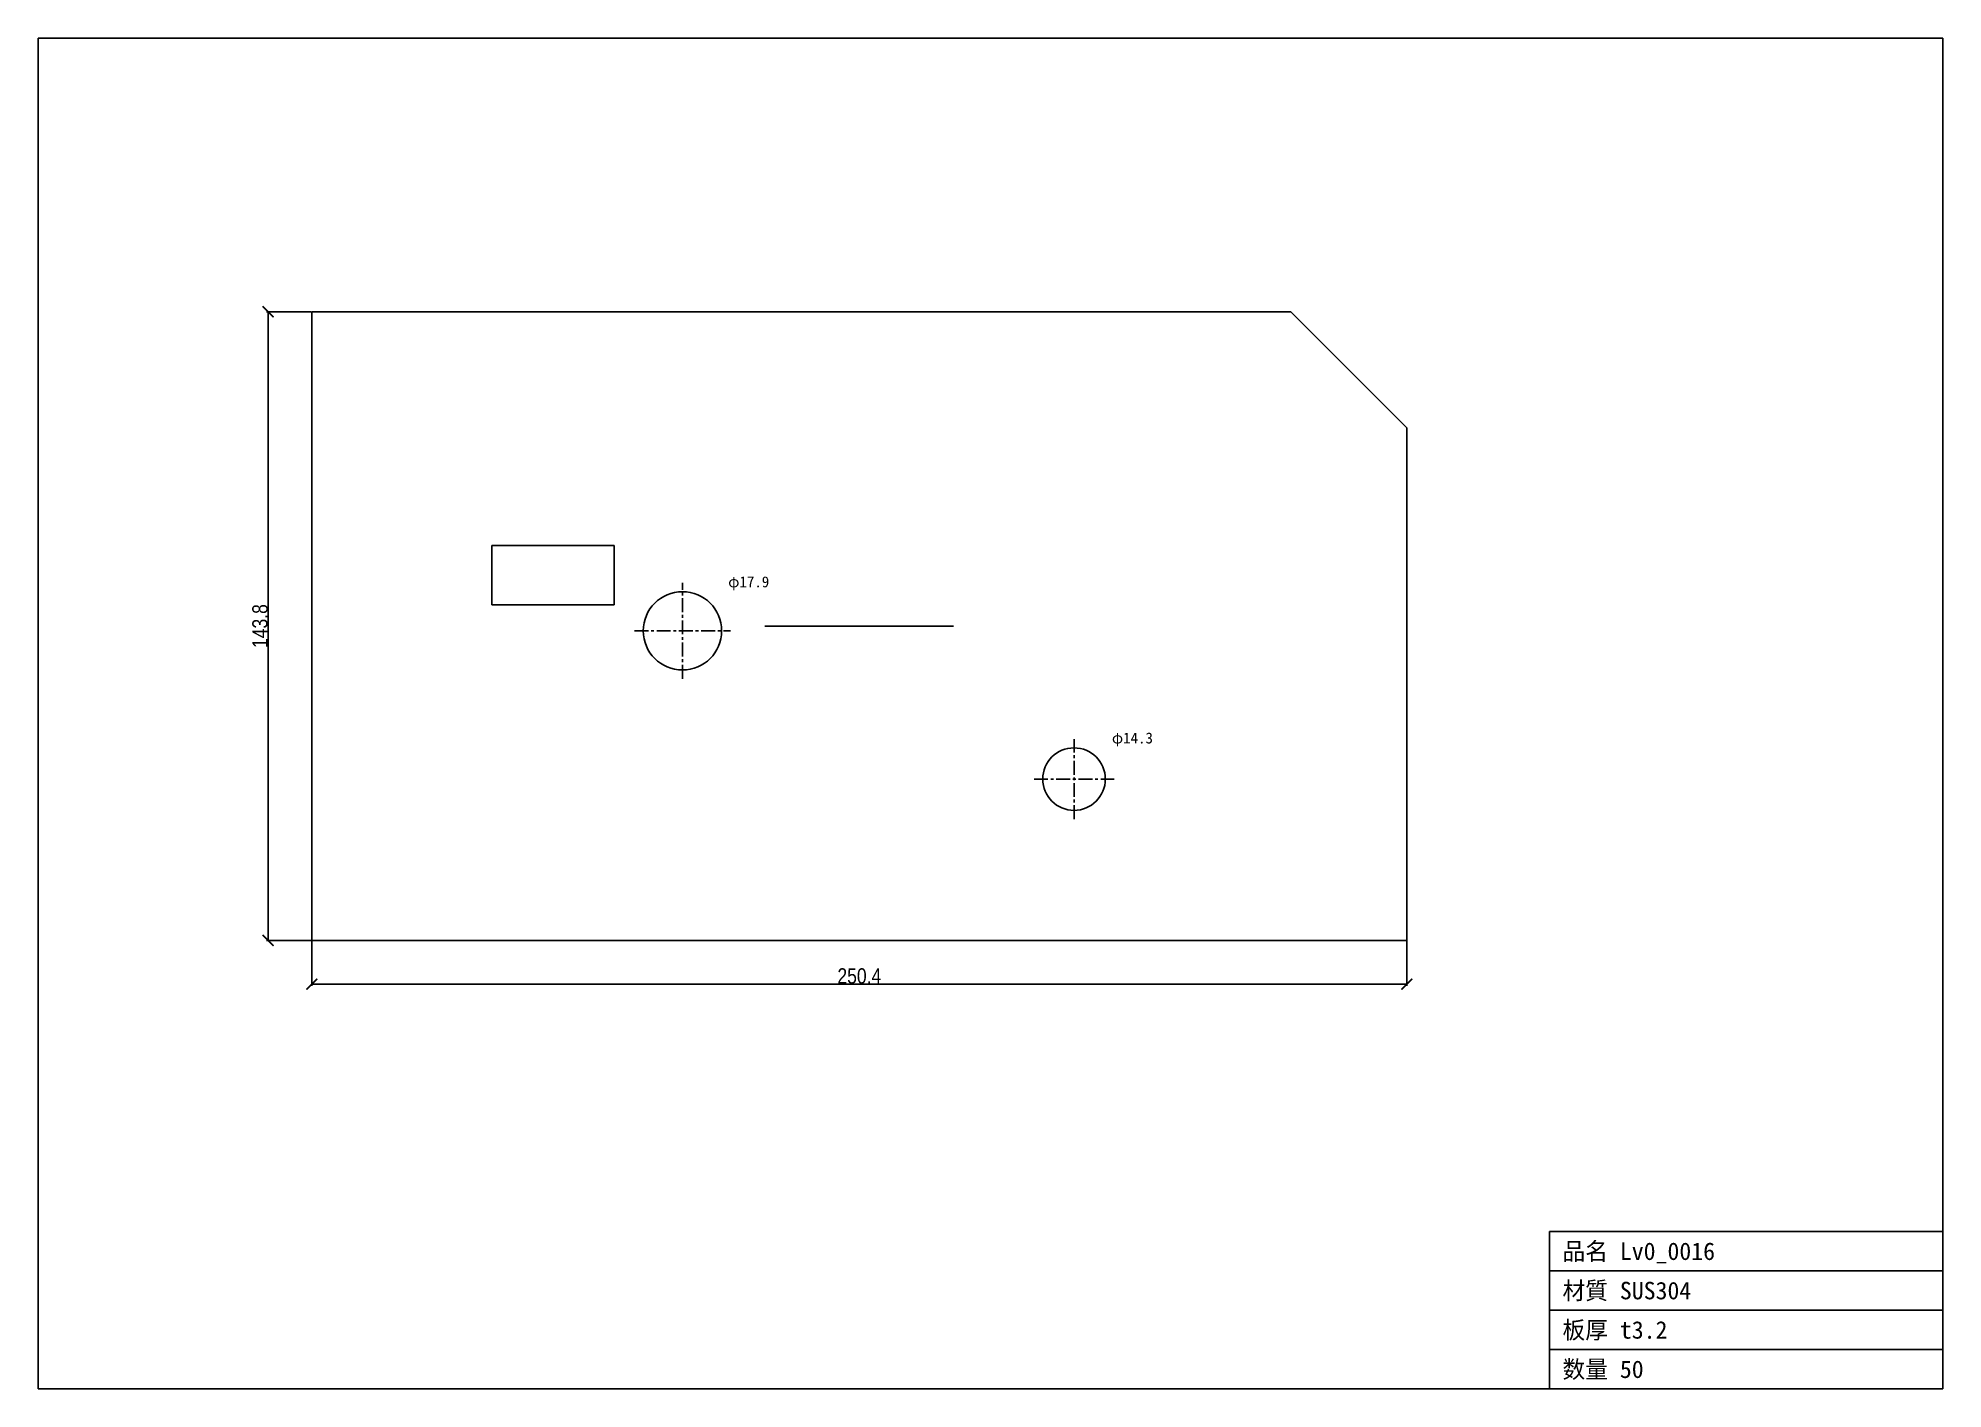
# Model space of a CAD drawing. Header units: millimetres. Extents: x -63 to 373, y -103 to 206.
import ezdxf

# ---------------------------------------------------------------- set-up
doc = ezdxf.new("R2010")
doc.units = ezdxf.units.MM
doc.linetypes.add('CENTER', pattern=[5.08, 3.175, -0.635, 0.635, -0.635])
for name, color, linetype in [('CENTER', 7, 'Continuous'), ('CUT', 7, 'Continuous'), ('DIM', 7, 'Continuous'), ('FRAME', 7, 'Continuous'), ('MARK', 7, 'Continuous'), ('TEXT', 7, 'Continuous')]:
    doc.layers.add(name, color=color, linetype=linetype)
doc.styles.add('OpenSansCondensed-Light', font='OpenSansCondensed-Light.ttf')
doc.dimstyles.new('EZDXF', dxfattribs={"dimtxt": 0.25, "dimasz": 0.175, "dimexe": 0.375, "dimexo": 0.125, "dimgap": 0.1, "dimtad": 1, "dimlfac": 100, "dimzin": 12, "dimdsep": 46, "dimtxsty": 'OpenSansCondensed-Light', "dimblk": 'ARCHTICK', "dimcen": 2.5, "dimazin": 3, "dimtfac": 0.5, "dimtmove": 2, "dimatfit": 3})

# ---------------------------------------------------------------- blocks, each defined once
blk = doc.blocks.new('_ARCHTICK')
at = {"color": 0, "linetype": 'BYBLOCK', "const_width": 0.15}
blk.add_lwpolyline([(-0.5, -0.5), (0.5, 0.5)], dxfattribs=at)

msp = doc.modelspace()

# ---------------------------------------------------------------- linework, layer by layer
at = {"layer": 'CENTER', "color": 1, "linetype": 'CENTER'}
for p, q in [((84.76, 59.87), (84.76, 81.79)), ((73.8, 70.83), (95.72, 70.83)), ((174.33, 27.76), (174.33, 46.06)), ((165.18, 36.91), (183.48, 36.91))]:
    msp.add_line(p, q, dxfattribs=at)
at = {"layer": 'CUT'}
for p, q in [((0, 143.83), (0, 0)), ((223.88, 143.83), (0, 143.83)), ((250.44, 117.28), (223.88, 143.83)), ((250.44, 0), (250.44, 117.28)), ((41.13, 76.76), (41.13, 90.34)), ((41.13, 90.34), (69.13, 90.34)), ((69.13, 90.34), (69.13, 76.76)), ((69.13, 76.76), (41.13, 76.76)), ((0, 0), (250.44, 0))]:
    msp.add_line(p, q, dxfattribs=at)
for centre, radius in [((84.76, 70.83), 8.96), ((174.33, 36.91), 7.15)]:
    msp.add_circle(centre, radius, dxfattribs=at)
at = {"layer": 'FRAME'}
for p, q in [((373.04, 206.44), (-62.61, 206.44)), ((-62.61, 206.44), (-62.61, -102.61)), ((373.04, -102.61), (373.04, 206.44)), ((283.04, -102.61), (283.04, -66.61)), ((283.04, -66.61), (373.04, -66.61)), ((283.04, -75.61), (373.04, -75.61)), ((283.04, -84.61), (373.04, -84.61)), ((283.04, -93.61), (373.04, -93.61)), ((-62.61, -102.61), (373.04, -102.61))]:
    msp.add_line(p, q, dxfattribs=at)
at = {"layer": 'MARK'}
msp.add_line((103.64, 71.92), (146.79, 71.92), dxfattribs=at)

# ---------------------------------------------------------------- texts
at = {"layer": 'TEXT'}
for s, height, p in [('φ17.9', 2.5, (95.22, 80.79)), ('φ14.3', 2.5, (182.98, 45.06)), ('品名 Lv0_0016', 4, (286.04, -73.11)), ('材質 SUS304', 4, (286.04, -82.11)), ('板厚 t3.2', 4, (286.04, -91.11)), ('数量 50', 4, (286.04, -100.11))]:
    msp.add_text(s, height=height, dxfattribs=at).set_placement(p)

# ---------------------------------------------------------------- dimensions: what is measured, and where the dimension line sits
at = {"layer": 'DIM'}
msp.add_linear_dim(base=(-10, 0), p1=(0, 0), p2=(0, 143.83), angle=90, dimstyle='EZDXF', override={"dimtxt": 3.5, "dimasz": 2.5, "dimdec": 1, "dimlfac": 1}, dxfattribs=at).render()
msp.add_linear_dim(base=(0, -10), p1=(0, 0), p2=(250.44, 0), dimstyle='EZDXF', override={"dimtxt": 3.5, "dimasz": 2.5, "dimdec": 1, "dimlfac": 1}, dxfattribs=at).render()

doc.saveas('drawing.dxf')
